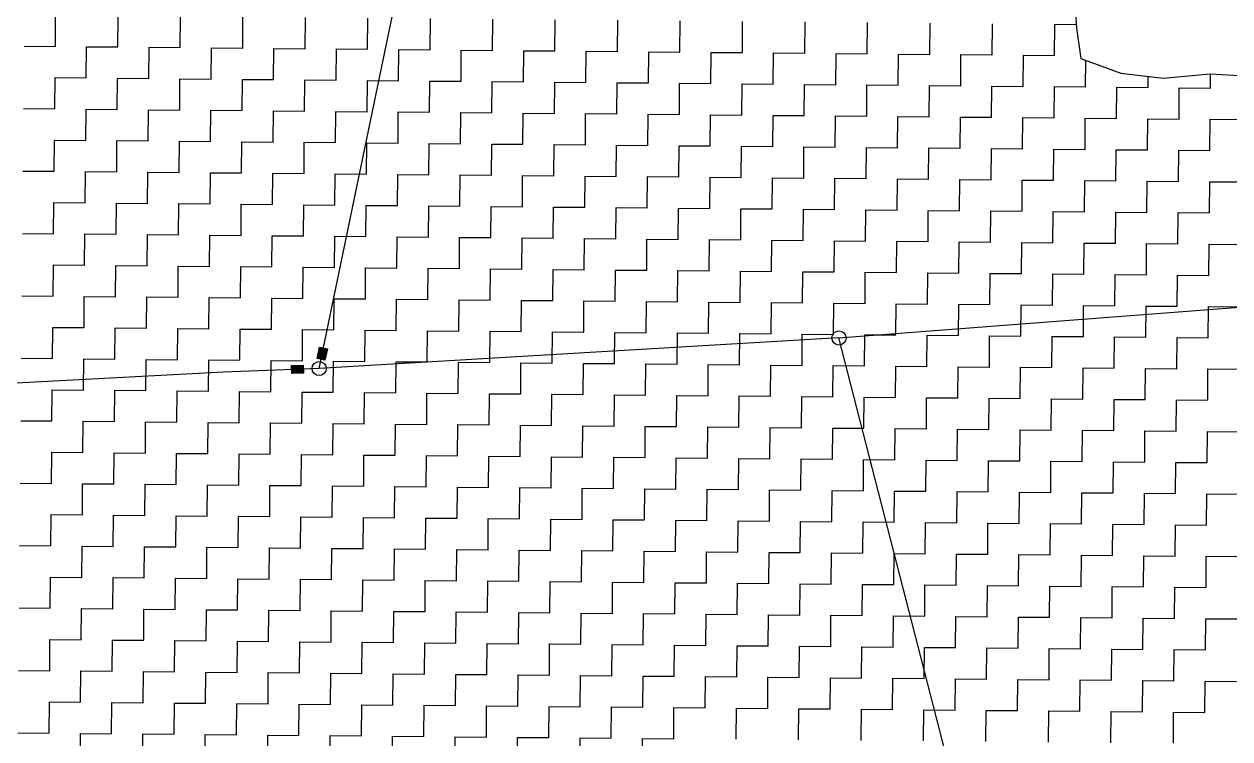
# Model space of a CAD drawing. Header units: metres. Extents: x 286188 to 288650, y 2015524 to 2018848.
# Drawn here: x 287816.7 to 288191, y 2016233.8 to 2016455.8 of the extents above; entities that cross this region are included whole.
import ezdxf

# ---------------------------------------------------------------- set-up
doc = ezdxf.new("R2010")
doc.units = ezdxf.units.M
doc.header["$MEASUREMENT"] = 0
doc.layers.add('POLY_HATCH', color=12, linetype='Continuous')
doc.layers.add('POLY_PARCEL', color=6, linetype='Continuous')

msp = doc.modelspace()

# ---------------------------------------------------------------- hatches: boundary and pattern name
for points in [[(287910.84, 2016354.95), (287908.41, 2016355.45), (287907.68, 2016351.93), (287910.11, 2016351.42)], [(287903.46, 2016347.46), (287903.32, 2016349.94), (287899.72, 2016349.74), (287899.86, 2016347.26)]]:
    msp.add_hatch(color=256).paths.add_polyline_path(points)

# ---------------------------------------------------------------- linework, layer by layer
for points in [[(287907.68, 2016351.93), (287908.41, 2016355.45), (287910.84, 2016354.95), (287910.11, 2016351.42)], [(287899.72, 2016349.74), (287903.32, 2016349.94), (287903.46, 2016347.46), (287899.86, 2016347.26)]]:
    msp.add_lwpolyline(points, close=True)
for centre in [(288069.66, 2016358.34), (287908.31, 2016348.85)]:
    msp.add_circle(centre, 2.2)
at = {"layer": 'POLY_HATCH'}
for p, q in [((288142.8, 2016464.85), (288143.43, 2016454.62)), ((288143.43, 2016454.62), (288144.81, 2016445.12)), ((288144.81, 2016445.12), (288157.19, 2016440.62)), ((288157.19, 2016440.62), (288170.33, 2016439.04)), ((288170.33, 2016439.04), (288184.96, 2016440.37)), ((288184.96, 2016440.37), (288201.03, 2016439.5))]:
    msp.add_line(p, q, dxfattribs=at)
at = {"layer": 'POLY_HATCH', "linetype": 'Continuous'}
for p, q in [((287826.4, 2016448.89), (287826.48, 2016458.59)), ((287845.79, 2016448.72), (287845.87, 2016458.41)), ((287865.18, 2016448.54), (287865.26, 2016458.24)), ((287884.57, 2016448.37), (287884.65, 2016458.06)), ((287903.96, 2016448.19), (287904.04, 2016457.89)), ((287923.35, 2016448.02), (287923.43, 2016457.71)), ((287942.73, 2016447.84), (287942.82, 2016457.54)), ((287962.12, 2016447.67), (287962.21, 2016457.36)), ((287981.51, 2016447.49), (287981.6, 2016457.19)), ((288000.9, 2016447.32), (288000.99, 2016457.01)), ((288020.29, 2016447.14), (288020.38, 2016456.84)), ((288039.68, 2016446.97), (288039.77, 2016456.66)), ((288059.07, 2016446.79), (288059.16, 2016456.49)), ((288078.46, 2016446.62), (288078.55, 2016456.31)), ((288097.85, 2016446.44), (288097.94, 2016456.14)), ((288117.24, 2016446.27), (288117.33, 2016455.96)), ((288136.63, 2016446.09), (288136.72, 2016455.79)), ((288136.72, 2016455.79), (288143.37, 2016455.73)), ((287816.7, 2016448.98), (287826.4, 2016448.89)), ((287836, 2016439.11), (287836.09, 2016448.81)), ((287836.09, 2016448.81), (287845.79, 2016448.72)), ((287855.39, 2016438.94), (287855.48, 2016448.63)), ((287855.48, 2016448.63), (287865.18, 2016448.54)), ((287874.78, 2016438.76), (287874.87, 2016448.46)), ((287874.87, 2016448.46), (287884.57, 2016448.37)), ((287894.17, 2016438.59), (287894.26, 2016448.28)), ((287894.26, 2016448.28), (287903.96, 2016448.19)), ((287913.56, 2016438.41), (287913.65, 2016448.11)), ((287913.65, 2016448.11), (287923.35, 2016448.02)), ((287932.95, 2016438.24), (287933.04, 2016447.93)), ((287933.04, 2016447.93), (287942.73, 2016447.84)), ((287952.34, 2016438.06), (287952.43, 2016447.76)), ((287952.43, 2016447.76), (287962.12, 2016447.67)), ((287971.73, 2016437.89), (287971.82, 2016447.58)), ((287971.82, 2016447.58), (287981.51, 2016447.49)), ((287991.12, 2016437.71), (287991.21, 2016447.41)), ((287991.21, 2016447.41), (288000.9, 2016447.32)), ((288010.51, 2016437.54), (288010.6, 2016447.23)), ((288010.6, 2016447.23), (288020.29, 2016447.14)), ((288029.9, 2016437.36), (288029.99, 2016447.06)), ((288029.99, 2016447.06), (288039.68, 2016446.97)), ((288049.29, 2016437.19), (288049.38, 2016446.88)), ((288049.38, 2016446.88), (288059.07, 2016446.79)), ((288068.68, 2016437.01), (288068.77, 2016446.71)), ((288068.77, 2016446.71), (288078.46, 2016446.62)), ((288088.07, 2016436.84), (288088.16, 2016446.53)), ((288088.16, 2016446.53), (288097.85, 2016446.44)), ((288107.46, 2016436.66), (288107.55, 2016446.36)), ((288107.55, 2016446.36), (288117.24, 2016446.27)), ((288126.85, 2016436.49), (288126.94, 2016446.18)), ((288126.94, 2016446.18), (288136.63, 2016446.09)), ((288146.24, 2016436.31), (288146.31, 2016444.57)), ((287826.22, 2016429.51), (287826.31, 2016439.2)), ((287826.31, 2016439.2), (287836, 2016439.11)), ((287845.61, 2016429.33), (287845.7, 2016439.02)), ((287845.7, 2016439.02), (287855.39, 2016438.94)), ((287865, 2016429.15), (287865.09, 2016438.85)), ((287865.09, 2016438.85), (287874.78, 2016438.76)), ((287884.39, 2016428.98), (287884.48, 2016438.67)), ((287884.48, 2016438.67), (287894.17, 2016438.59)), ((287903.78, 2016428.8), (287903.87, 2016438.5)), ((287903.87, 2016438.5), (287913.56, 2016438.41)), ((287923.17, 2016428.63), (287923.26, 2016438.32)), ((287923.26, 2016438.32), (287932.95, 2016438.24)), ((287942.56, 2016428.45), (287942.65, 2016438.15)), ((287942.65, 2016438.15), (287952.34, 2016438.06)), ((287961.95, 2016428.28), (287962.04, 2016437.97)), ((287962.04, 2016437.97), (287971.73, 2016437.89)), ((287981.34, 2016428.1), (287981.43, 2016437.8)), ((287981.43, 2016437.8), (287991.12, 2016437.71)), ((288165.63, 2016436.13), (288165.66, 2016439.61)), ((288185.02, 2016435.96), (288185.06, 2016440.37)), ((288000.73, 2016427.93), (288000.82, 2016437.62)), ((288000.82, 2016437.62), (288010.51, 2016437.54)), ((288020.12, 2016427.75), (288020.21, 2016437.45)), ((288020.21, 2016437.45), (288029.9, 2016437.36)), ((288039.51, 2016427.58), (288039.6, 2016437.27)), ((288039.6, 2016437.27), (288049.29, 2016437.19)), ((288058.9, 2016427.4), (288058.99, 2016437.1)), ((288058.99, 2016437.1), (288068.68, 2016437.01)), ((288078.29, 2016427.23), (288078.37, 2016436.92)), ((288078.37, 2016436.92), (288088.07, 2016436.84)), ((288097.68, 2016427.05), (288097.76, 2016436.75)), ((288097.76, 2016436.75), (288107.46, 2016436.66)), ((288117.07, 2016426.88), (288117.15, 2016436.57)), ((288117.15, 2016436.57), (288126.85, 2016436.49)), ((288136.46, 2016426.7), (288136.54, 2016436.4)), ((288136.54, 2016436.4), (288146.24, 2016436.31)), ((288155.85, 2016426.53), (288155.93, 2016436.22)), ((288155.93, 2016436.22), (288165.63, 2016436.13)), ((288175.24, 2016426.35), (288175.32, 2016436.05)), ((288175.32, 2016436.05), (288185.02, 2016435.96)), ((287816.53, 2016429.59), (287826.22, 2016429.51)), ((287835.83, 2016419.72), (287835.92, 2016429.42)), ((287835.92, 2016429.42), (287845.61, 2016429.33)), ((287855.22, 2016419.55), (287855.31, 2016429.24)), ((287855.31, 2016429.24), (287865, 2016429.15)), ((287874.61, 2016419.37), (287874.7, 2016429.07)), ((287874.7, 2016429.07), (287884.39, 2016428.98)), ((287894, 2016419.2), (287894.09, 2016428.89)), ((287894.09, 2016428.89), (287903.78, 2016428.8)), ((287913.39, 2016419.02), (287913.48, 2016428.72)), ((287913.48, 2016428.72), (287923.17, 2016428.63)), ((287932.78, 2016418.85), (287932.86, 2016428.54)), ((287932.86, 2016428.54), (287942.56, 2016428.45)), ((287952.17, 2016418.67), (287952.25, 2016428.37)), ((287952.25, 2016428.37), (287961.95, 2016428.28)), ((287971.56, 2016418.5), (287971.64, 2016428.19)), ((287971.64, 2016428.19), (287981.34, 2016428.1)), ((287990.95, 2016418.32), (287991.03, 2016428.02)), ((287991.03, 2016428.02), (288000.73, 2016427.93)), ((288010.34, 2016418.15), (288010.42, 2016427.84)), ((288010.42, 2016427.84), (288020.12, 2016427.75)), ((288029.73, 2016417.97), (288029.81, 2016427.67)), ((288029.81, 2016427.67), (288039.51, 2016427.58)), ((288049.12, 2016417.8), (288049.2, 2016427.49)), ((288049.2, 2016427.49), (288058.9, 2016427.4)), ((288068.5, 2016417.62), (288068.59, 2016427.32)), ((288068.59, 2016427.32), (288078.29, 2016427.23)), ((288087.89, 2016417.45), (288087.98, 2016427.14)), ((288087.98, 2016427.14), (288097.68, 2016427.05)), ((288107.28, 2016417.27), (288107.37, 2016426.97)), ((288107.37, 2016426.97), (288117.07, 2016426.88)), ((288126.67, 2016417.1), (288126.76, 2016426.79)), ((288126.76, 2016426.79), (288136.46, 2016426.7)), ((288146.06, 2016416.92), (288146.15, 2016426.62)), ((288146.15, 2016426.62), (288155.85, 2016426.53)), ((288165.45, 2016416.75), (288165.54, 2016426.44)), ((288165.54, 2016426.44), (288175.24, 2016426.35)), ((288184.84, 2016416.57), (288184.93, 2016426.26)), ((288184.93, 2016426.26), (288194.63, 2016426.18)), ((287826.05, 2016410.12), (287826.13, 2016419.81)), ((287826.13, 2016419.81), (287835.83, 2016419.72)), ((287845.44, 2016409.94), (287845.52, 2016419.64)), ((287845.52, 2016419.64), (287855.22, 2016419.55)), ((287864.83, 2016409.77), (287864.91, 2016419.46)), ((287864.91, 2016419.46), (287874.61, 2016419.37)), ((287884.22, 2016409.59), (287884.3, 2016419.28)), ((287884.3, 2016419.28), (287894, 2016419.2)), ((287903.61, 2016409.41), (287903.69, 2016419.11)), ((287903.69, 2016419.11), (287913.39, 2016419.02)), ((287922.99, 2016409.24), (287923.08, 2016418.93)), ((287923.08, 2016418.93), (287932.78, 2016418.85)), ((287942.38, 2016409.06), (287942.47, 2016418.76)), ((287942.47, 2016418.76), (287952.17, 2016418.67)), ((287961.77, 2016408.89), (287961.86, 2016418.58)), ((287961.86, 2016418.58), (287971.56, 2016418.5)), ((287981.16, 2016408.71), (287981.25, 2016418.41)), ((287981.25, 2016418.41), (287990.95, 2016418.32)), ((288000.55, 2016408.54), (288000.64, 2016418.23)), ((288000.64, 2016418.23), (288010.34, 2016418.15)), ((288019.94, 2016408.36), (288020.03, 2016418.06)), ((288020.03, 2016418.06), (288029.73, 2016417.97)), ((288039.33, 2016408.19), (288039.42, 2016417.88)), ((288039.42, 2016417.88), (288049.12, 2016417.8)), ((288058.72, 2016408.01), (288058.81, 2016417.71)), ((288058.81, 2016417.71), (288068.5, 2016417.62)), ((288078.11, 2016407.84), (288078.2, 2016417.53)), ((288078.2, 2016417.53), (288087.89, 2016417.45)), ((288097.5, 2016407.66), (288097.59, 2016417.36)), ((288097.59, 2016417.36), (288107.28, 2016417.27)), ((288116.89, 2016407.49), (288116.98, 2016417.18)), ((288116.98, 2016417.18), (288126.67, 2016417.1)), ((288136.28, 2016407.31), (288136.37, 2016417.01)), ((288136.37, 2016417.01), (288146.06, 2016416.92)), ((288155.67, 2016407.14), (288155.76, 2016416.83)), ((288155.76, 2016416.83), (288165.45, 2016416.75)), ((288175.06, 2016406.96), (288175.15, 2016416.66)), ((288175.15, 2016416.66), (288184.84, 2016416.57)), ((287816.35, 2016410.2), (287826.05, 2016410.12)), ((287835.65, 2016400.33), (287835.74, 2016410.03)), ((287835.74, 2016410.03), (287845.44, 2016409.94)), ((287855.04, 2016400.16), (287855.13, 2016409.85)), ((287855.13, 2016409.85), (287864.83, 2016409.77)), ((287874.43, 2016399.98), (287874.52, 2016409.68)), ((287874.52, 2016409.68), (287884.22, 2016409.59)), ((287893.82, 2016399.81), (287893.91, 2016409.5)), ((287893.91, 2016409.5), (287903.61, 2016409.41)), ((287913.21, 2016399.63), (287913.3, 2016409.33)), ((287913.3, 2016409.33), (287922.99, 2016409.24)), ((287932.6, 2016399.46), (287932.69, 2016409.15)), ((287932.69, 2016409.15), (287942.38, 2016409.06)), ((287951.99, 2016399.28), (287952.08, 2016408.98)), ((287952.08, 2016408.98), (287961.77, 2016408.89)), ((287971.38, 2016399.11), (287971.47, 2016408.8)), ((287971.47, 2016408.8), (287981.16, 2016408.71)), ((287990.77, 2016398.93), (287990.86, 2016408.63)), ((287990.86, 2016408.63), (288000.55, 2016408.54)), ((288010.16, 2016398.76), (288010.25, 2016408.45)), ((288010.25, 2016408.45), (288019.94, 2016408.36)), ((288029.55, 2016398.58), (288029.64, 2016408.28)), ((288029.64, 2016408.28), (288039.33, 2016408.19)), ((288048.94, 2016398.41), (288049.03, 2016408.1)), ((288049.03, 2016408.1), (288058.72, 2016408.01)), ((288068.33, 2016398.23), (288068.42, 2016407.93)), ((288068.42, 2016407.93), (288078.11, 2016407.84)), ((288087.72, 2016398.06), (288087.81, 2016407.75)), ((288087.81, 2016407.75), (288097.5, 2016407.66)), ((288107.11, 2016397.88), (288107.2, 2016407.58)), ((288107.2, 2016407.58), (288116.89, 2016407.49)), ((288126.5, 2016397.71), (288126.59, 2016407.4)), ((288126.59, 2016407.4), (288136.28, 2016407.31)), ((288145.89, 2016397.53), (288145.98, 2016407.23)), ((288145.98, 2016407.23), (288155.67, 2016407.14)), ((288165.28, 2016397.36), (288165.37, 2016407.05)), ((288165.37, 2016407.05), (288175.06, 2016406.96)), ((288184.67, 2016397.18), (288184.76, 2016406.88)), ((288184.76, 2016406.88), (288194.45, 2016406.79)), ((287825.87, 2016390.73), (287825.96, 2016400.42)), ((287825.96, 2016400.42), (287835.65, 2016400.33)), ((287845.26, 2016390.55), (287845.35, 2016400.25)), ((287845.35, 2016400.25), (287855.04, 2016400.16)), ((287864.65, 2016390.38), (287864.74, 2016400.07)), ((287864.74, 2016400.07), (287874.43, 2016399.98)), ((287884.04, 2016390.2), (287884.13, 2016399.9)), ((287884.13, 2016399.9), (287893.82, 2016399.81)), ((287903.43, 2016390.03), (287903.52, 2016399.72)), ((287903.52, 2016399.72), (287913.21, 2016399.63)), ((287922.82, 2016389.85), (287922.91, 2016399.54)), ((287922.91, 2016399.54), (287932.6, 2016399.46)), ((287942.21, 2016389.67), (287942.3, 2016399.37)), ((287942.3, 2016399.37), (287951.99, 2016399.28)), ((287961.6, 2016389.5), (287961.69, 2016399.19)), ((287961.69, 2016399.19), (287971.38, 2016399.11)), ((287980.99, 2016389.32), (287981.08, 2016399.02)), ((287981.08, 2016399.02), (287990.77, 2016398.93)), ((288000.38, 2016389.15), (288000.47, 2016398.84)), ((288000.47, 2016398.84), (288010.16, 2016398.76)), ((288019.77, 2016388.97), (288019.86, 2016398.67)), ((288019.86, 2016398.67), (288029.55, 2016398.58)), ((288039.16, 2016388.8), (288039.25, 2016398.49)), ((288039.25, 2016398.49), (288048.94, 2016398.41)), ((288058.55, 2016388.62), (288058.63, 2016398.32)), ((288058.63, 2016398.32), (288068.33, 2016398.23)), ((288077.94, 2016388.45), (288078.02, 2016398.14)), ((288078.02, 2016398.14), (288087.72, 2016398.06)), ((288097.33, 2016388.27), (288097.41, 2016397.97)), ((288097.41, 2016397.97), (288107.11, 2016397.88)), ((288116.72, 2016388.1), (288116.8, 2016397.79)), ((288116.8, 2016397.79), (288126.5, 2016397.71)), ((288136.11, 2016387.92), (288136.19, 2016397.62)), ((288136.19, 2016397.62), (288145.89, 2016397.53)), ((288155.5, 2016387.75), (288155.58, 2016397.44)), ((288155.58, 2016397.44), (288165.28, 2016397.36)), ((288174.89, 2016387.57), (288174.97, 2016397.27)), ((288174.97, 2016397.27), (288184.67, 2016397.18)), ((287816.18, 2016390.81), (287825.87, 2016390.73)), ((287835.48, 2016380.94), (287835.57, 2016390.64)), ((287835.57, 2016390.64), (287845.26, 2016390.55)), ((287854.87, 2016380.77), (287854.96, 2016390.46)), ((287854.96, 2016390.46), (287864.65, 2016390.38)), ((287874.26, 2016380.59), (287874.35, 2016390.29)), ((287874.35, 2016390.29), (287884.04, 2016390.2)), ((287893.65, 2016380.42), (287893.74, 2016390.11)), ((287893.74, 2016390.11), (287903.43, 2016390.03)), ((287913.04, 2016380.24), (287913.12, 2016389.94)), ((287913.12, 2016389.94), (287922.82, 2016389.85)), ((287932.43, 2016380.07), (287932.51, 2016389.76)), ((287932.51, 2016389.76), (287942.21, 2016389.67)), ((287951.82, 2016379.89), (287951.9, 2016389.59)), ((287951.9, 2016389.59), (287961.6, 2016389.5)), ((287971.21, 2016379.72), (287971.29, 2016389.41)), ((287971.29, 2016389.41), (287980.99, 2016389.32)), ((287990.6, 2016379.54), (287990.68, 2016389.24)), ((287990.68, 2016389.24), (288000.38, 2016389.15)), ((288009.99, 2016379.37), (288010.07, 2016389.06)), ((288010.07, 2016389.06), (288019.77, 2016388.97)), ((288029.38, 2016379.19), (288029.46, 2016388.89)), ((288029.46, 2016388.89), (288039.16, 2016388.8)), ((288048.76, 2016379.02), (288048.85, 2016388.71)), ((288048.85, 2016388.71), (288058.55, 2016388.62)), ((288068.15, 2016378.84), (288068.24, 2016388.54)), ((288068.24, 2016388.54), (288077.94, 2016388.45)), ((288087.54, 2016378.67), (288087.63, 2016388.36)), ((288087.63, 2016388.36), (288097.33, 2016388.27)), ((288106.93, 2016378.49), (288107.02, 2016388.19)), ((288107.02, 2016388.19), (288116.72, 2016388.1)), ((288126.32, 2016378.32), (288126.41, 2016388.01)), ((288126.41, 2016388.01), (288136.11, 2016387.92)), ((288145.71, 2016378.14), (288145.8, 2016387.84)), ((288145.8, 2016387.84), (288155.5, 2016387.75)), ((288165.1, 2016377.97), (288165.19, 2016387.66)), ((288165.19, 2016387.66), (288174.89, 2016387.57)), ((288184.49, 2016377.79), (288184.58, 2016387.49)), ((288184.58, 2016387.49), (288194.28, 2016387.4)), ((287825.7, 2016371.34), (287825.78, 2016381.03)), ((287825.78, 2016381.03), (287835.48, 2016380.94)), ((287845.09, 2016371.16), (287845.17, 2016380.86)), ((287845.17, 2016380.86), (287854.87, 2016380.77)), ((287864.48, 2016370.99), (287864.56, 2016380.68)), ((287864.56, 2016380.68), (287874.26, 2016380.59)), ((287883.87, 2016370.81), (287883.95, 2016380.51)), ((287883.95, 2016380.51), (287893.65, 2016380.42)), ((287903.25, 2016370.64), (287903.34, 2016380.33)), ((287903.34, 2016380.33), (287913.04, 2016380.24)), ((287922.64, 2016370.46), (287922.73, 2016380.16)), ((287922.73, 2016380.16), (287932.43, 2016380.07)), ((287942.03, 2016370.29), (287942.12, 2016379.98)), ((287942.12, 2016379.98), (287951.82, 2016379.89)), ((287961.42, 2016370.11), (287961.51, 2016379.8)), ((287961.51, 2016379.8), (287971.21, 2016379.72)), ((287980.81, 2016369.93), (287980.9, 2016379.63)), ((287980.9, 2016379.63), (287990.6, 2016379.54)), ((288000.2, 2016369.76), (288000.29, 2016379.45)), ((288000.29, 2016379.45), (288009.99, 2016379.37)), ((288019.59, 2016369.58), (288019.68, 2016379.28)), ((288019.68, 2016379.28), (288029.38, 2016379.19)), ((288038.98, 2016369.41), (288039.07, 2016379.1)), ((288039.07, 2016379.1), (288048.76, 2016379.02)), ((288058.37, 2016369.23), (288058.46, 2016378.93)), ((288058.46, 2016378.93), (288068.15, 2016378.84)), ((288077.76, 2016369.06), (288077.85, 2016378.75)), ((288077.85, 2016378.75), (288087.54, 2016378.67)), ((288097.15, 2016368.88), (288097.24, 2016378.58)), ((288097.24, 2016378.58), (288106.93, 2016378.49)), ((288116.54, 2016368.71), (288116.63, 2016378.4)), ((288116.63, 2016378.4), (288126.32, 2016378.32)), ((288135.93, 2016368.53), (288136.02, 2016378.23)), ((288136.02, 2016378.23), (288145.71, 2016378.14)), ((288155.32, 2016368.36), (288155.41, 2016378.05)), ((288155.41, 2016378.05), (288165.1, 2016377.97)), ((288174.71, 2016368.18), (288174.8, 2016377.88)), ((288174.8, 2016377.88), (288184.49, 2016377.79)), ((287816, 2016371.42), (287825.7, 2016371.34)), ((287835.3, 2016361.55), (287835.39, 2016371.25)), ((287835.39, 2016371.25), (287845.09, 2016371.16)), ((287854.69, 2016361.38), (287854.78, 2016371.07)), ((287854.78, 2016371.07), (287864.48, 2016370.99)), ((287874.08, 2016361.2), (287874.17, 2016370.9)), ((287874.17, 2016370.9), (287883.87, 2016370.81)), ((287893.47, 2016361.03), (287893.56, 2016370.72)), ((287893.56, 2016370.72), (287903.25, 2016370.64)), ((287912.86, 2016360.85), (287912.95, 2016370.55)), ((287912.95, 2016370.55), (287922.64, 2016370.46)), ((287932.25, 2016360.68), (287932.34, 2016370.37)), ((287932.34, 2016370.37), (287942.03, 2016370.29)), ((287951.64, 2016360.5), (287951.73, 2016370.2)), ((287951.73, 2016370.2), (287961.42, 2016370.11)), ((287971.03, 2016360.33), (287971.12, 2016370.02)), ((287971.12, 2016370.02), (287980.81, 2016369.93)), ((287990.42, 2016360.15), (287990.51, 2016369.85)), ((287990.51, 2016369.85), (288000.2, 2016369.76)), ((288009.81, 2016359.98), (288009.9, 2016369.67)), ((288009.9, 2016369.67), (288019.59, 2016369.58)), ((288029.2, 2016359.8), (288029.29, 2016369.5)), ((288029.29, 2016369.5), (288038.98, 2016369.41)), ((288048.59, 2016359.63), (288048.68, 2016369.32)), ((288048.68, 2016369.32), (288058.37, 2016369.23)), ((288067.98, 2016359.45), (288068.07, 2016369.15)), ((288068.07, 2016369.15), (288077.76, 2016369.06)), ((288087.37, 2016359.28), (288087.46, 2016368.97)), ((288087.46, 2016368.97), (288097.15, 2016368.88)), ((288106.76, 2016359.1), (288106.85, 2016368.8)), ((288106.85, 2016368.8), (288116.54, 2016368.71)), ((288126.15, 2016358.93), (288126.24, 2016368.62)), ((288126.24, 2016368.62), (288135.93, 2016368.53)), ((288145.54, 2016358.75), (288145.63, 2016368.45)), ((288145.63, 2016368.45), (288155.32, 2016368.36)), ((288164.93, 2016358.58), (288165.02, 2016368.27)), ((288165.02, 2016368.27), (288174.71, 2016368.18)), ((288184.32, 2016358.4), (288184.41, 2016368.1)), ((288184.41, 2016368.1), (288194.1, 2016368.01)), ((287825.52, 2016351.95), (287825.61, 2016361.64)), ((287825.61, 2016361.64), (287835.3, 2016361.55)), ((287844.91, 2016351.77), (287845, 2016361.47)), ((287845, 2016361.47), (287854.69, 2016361.38)), ((287864.3, 2016351.6), (287864.39, 2016361.29)), ((287864.39, 2016361.29), (287874.08, 2016361.2)), ((287883.69, 2016351.42), (287883.78, 2016361.12)), ((287883.78, 2016361.12), (287893.47, 2016361.03)), ((287903.08, 2016351.25), (287903.17, 2016360.94)), ((287903.17, 2016360.94), (287912.86, 2016360.85)), ((287922.47, 2016351.07), (287922.56, 2016360.77)), ((287922.56, 2016360.77), (287932.25, 2016360.68)), ((287941.86, 2016350.9), (287941.95, 2016360.59)), ((287941.95, 2016360.59), (287951.64, 2016360.5)), ((287961.25, 2016350.72), (287961.34, 2016360.42)), ((287961.34, 2016360.42), (287971.03, 2016360.33)), ((287980.64, 2016350.55), (287980.73, 2016360.24)), ((287980.73, 2016360.24), (287990.42, 2016360.15)), ((288000.03, 2016350.37), (288000.12, 2016360.06)), ((288000.12, 2016360.06), (288009.81, 2016359.98)), ((288019.42, 2016350.19), (288019.51, 2016359.89)), ((288019.51, 2016359.89), (288029.2, 2016359.8)), ((288038.81, 2016350.02), (288038.89, 2016359.71)), ((288038.89, 2016359.71), (288048.59, 2016359.63)), ((288058.2, 2016349.84), (288058.28, 2016359.54)), ((288058.28, 2016359.54), (288067.98, 2016359.45)), ((288077.59, 2016349.67), (288077.67, 2016359.36)), ((288077.67, 2016359.36), (288087.37, 2016359.28)), ((288096.98, 2016349.49), (288097.06, 2016359.19)), ((288097.06, 2016359.19), (288106.76, 2016359.1)), ((288116.37, 2016349.32), (288116.45, 2016359.01)), ((288116.45, 2016359.01), (288126.15, 2016358.93)), ((288135.76, 2016349.14), (288135.84, 2016358.84)), ((288135.84, 2016358.84), (288145.54, 2016358.75)), ((288155.15, 2016348.97), (288155.23, 2016358.66)), ((288155.23, 2016358.66), (288164.93, 2016358.58)), ((288174.54, 2016348.79), (288174.62, 2016358.49)), ((288174.62, 2016358.49), (288184.32, 2016358.4)), ((287815.83, 2016352.03), (287825.52, 2016351.95)), ((287835.13, 2016342.16), (287835.22, 2016351.86)), ((287835.22, 2016351.86), (287844.91, 2016351.77)), ((287854.52, 2016341.99), (287854.61, 2016351.68)), ((287854.61, 2016351.68), (287864.3, 2016351.6)), ((287873.91, 2016341.81), (287874, 2016351.51)), ((287874, 2016351.51), (287883.69, 2016351.42)), ((287893.3, 2016341.64), (287893.38, 2016351.33)), ((287893.38, 2016351.33), (287903.08, 2016351.25)), ((287912.69, 2016341.46), (287912.77, 2016351.16)), ((287912.77, 2016351.16), (287922.47, 2016351.07)), ((287932.08, 2016341.29), (287932.16, 2016350.98)), ((287932.16, 2016350.98), (287941.86, 2016350.9)), ((287951.47, 2016341.11), (287951.55, 2016350.81)), ((287951.55, 2016350.81), (287961.25, 2016350.72)), ((287970.86, 2016340.94), (287970.94, 2016350.63)), ((287970.94, 2016350.63), (287980.64, 2016350.55)), ((287990.25, 2016340.76), (287990.33, 2016350.46)), ((287990.33, 2016350.46), (288000.03, 2016350.37)), ((288009.64, 2016340.59), (288009.72, 2016350.28)), ((288009.72, 2016350.28), (288019.42, 2016350.19)), ((288029.02, 2016340.41), (288029.11, 2016350.11)), ((288029.11, 2016350.11), (288038.81, 2016350.02)), ((288048.41, 2016340.24), (288048.5, 2016349.93)), ((288048.5, 2016349.93), (288058.2, 2016349.84)), ((288067.8, 2016340.06), (288067.89, 2016349.76)), ((288067.89, 2016349.76), (288077.59, 2016349.67)), ((288087.19, 2016339.89), (288087.28, 2016349.58)), ((288087.28, 2016349.58), (288096.98, 2016349.49)), ((288106.58, 2016339.71), (288106.67, 2016349.41)), ((288106.67, 2016349.41), (288116.37, 2016349.32)), ((288125.97, 2016339.54), (288126.06, 2016349.23)), ((288126.06, 2016349.23), (288135.76, 2016349.14)), ((288145.36, 2016339.36), (288145.45, 2016349.06)), ((288145.45, 2016349.06), (288155.15, 2016348.97)), ((288164.75, 2016339.19), (288164.84, 2016348.88)), ((288164.84, 2016348.88), (288174.54, 2016348.79)), ((288184.14, 2016339.01), (288184.23, 2016348.71)), ((288184.23, 2016348.71), (288193.92, 2016348.62)), ((287825.35, 2016332.56), (287825.43, 2016342.25)), ((287825.43, 2016342.25), (287835.13, 2016342.16)), ((287844.74, 2016332.38), (287844.82, 2016342.08)), ((287844.82, 2016342.08), (287854.52, 2016341.99)), ((287864.13, 2016332.21), (287864.21, 2016341.9)), ((287864.21, 2016341.9), (287873.91, 2016341.81)), ((287883.51, 2016332.03), (287883.6, 2016341.73)), ((287883.6, 2016341.73), (287893.3, 2016341.64)), ((287902.9, 2016331.86), (287902.99, 2016341.55)), ((287902.99, 2016341.55), (287912.69, 2016341.46)), ((287922.29, 2016331.68), (287922.38, 2016341.38)), ((287922.38, 2016341.38), (287932.08, 2016341.29)), ((287941.68, 2016331.51), (287941.77, 2016341.2)), ((287941.77, 2016341.2), (287951.47, 2016341.11)), ((287961.07, 2016331.33), (287961.16, 2016341.03)), ((287961.16, 2016341.03), (287970.86, 2016340.94)), ((287980.46, 2016331.16), (287980.55, 2016340.85)), ((287980.55, 2016340.85), (287990.25, 2016340.76)), ((287999.85, 2016330.98), (287999.94, 2016340.68)), ((287999.94, 2016340.68), (288009.64, 2016340.59)), ((288019.24, 2016330.81), (288019.33, 2016340.5)), ((288019.33, 2016340.5), (288029.02, 2016340.41)), ((288038.63, 2016330.63), (288038.72, 2016340.32)), ((288038.72, 2016340.32), (288048.41, 2016340.24)), ((288058.02, 2016330.45), (288058.11, 2016340.15)), ((288058.11, 2016340.15), (288067.8, 2016340.06)), ((288077.41, 2016330.28), (288077.5, 2016339.97)), ((288077.5, 2016339.97), (288087.19, 2016339.89)), ((288096.8, 2016330.1), (288096.89, 2016339.8)), ((288096.89, 2016339.8), (288106.58, 2016339.71)), ((288116.19, 2016329.93), (288116.28, 2016339.62)), ((288116.28, 2016339.62), (288125.97, 2016339.54)), ((288135.58, 2016329.75), (288135.67, 2016339.45)), ((288135.67, 2016339.45), (288145.36, 2016339.36)), ((288154.97, 2016329.58), (288155.06, 2016339.27)), ((288155.06, 2016339.27), (288164.75, 2016339.19)), ((288174.36, 2016329.4), (288174.45, 2016339.1)), ((288174.45, 2016339.1), (288184.14, 2016339.01)), ((287815.65, 2016332.64), (287825.35, 2016332.56)), ((287834.95, 2016322.77), (287835.04, 2016332.47)), ((287835.04, 2016332.47), (287844.74, 2016332.38)), ((287854.34, 2016322.6), (287854.43, 2016332.29)), ((287854.43, 2016332.29), (287864.13, 2016332.21)), ((287873.73, 2016322.42), (287873.82, 2016332.12)), ((287873.82, 2016332.12), (287883.51, 2016332.03)), ((287893.12, 2016322.25), (287893.21, 2016331.94)), ((287893.21, 2016331.94), (287902.9, 2016331.86)), ((287912.51, 2016322.07), (287912.6, 2016331.77)), ((287912.6, 2016331.77), (287922.29, 2016331.68)), ((287931.9, 2016321.9), (287931.99, 2016331.59)), ((287931.99, 2016331.59), (287941.68, 2016331.51)), ((287951.29, 2016321.72), (287951.38, 2016331.42)), ((287951.38, 2016331.42), (287961.07, 2016331.33)), ((287970.68, 2016321.55), (287970.77, 2016331.24)), ((287970.77, 2016331.24), (287980.46, 2016331.16)), ((287990.07, 2016321.37), (287990.16, 2016331.07)), ((287990.16, 2016331.07), (287999.85, 2016330.98)), ((288009.46, 2016321.2), (288009.55, 2016330.89)), ((288009.55, 2016330.89), (288019.24, 2016330.81)), ((288028.85, 2016321.02), (288028.94, 2016330.72)), ((288028.94, 2016330.72), (288038.63, 2016330.63)), ((288048.24, 2016320.85), (288048.33, 2016330.54)), ((288048.33, 2016330.54), (288058.02, 2016330.45)), ((288067.63, 2016320.67), (288067.72, 2016330.37)), ((288067.72, 2016330.37), (288077.41, 2016330.28)), ((288087.02, 2016320.5), (288087.11, 2016330.19)), ((288087.11, 2016330.19), (288096.8, 2016330.1)), ((288106.41, 2016320.32), (288106.5, 2016330.02)), ((288106.5, 2016330.02), (288116.19, 2016329.93)), ((288125.8, 2016320.15), (288125.89, 2016329.84)), ((288125.89, 2016329.84), (288135.58, 2016329.75)), ((288145.19, 2016319.97), (288145.28, 2016329.67)), ((288145.28, 2016329.67), (288154.97, 2016329.58)), ((288164.58, 2016319.8), (288164.67, 2016329.49)), ((288164.67, 2016329.49), (288174.36, 2016329.4)), ((288183.97, 2016319.62), (288184.05, 2016329.32)), ((288184.05, 2016329.32), (288193.75, 2016329.23)), ((287825.17, 2016313.17), (287825.26, 2016322.86)), ((287825.26, 2016322.86), (287834.95, 2016322.77)), ((287844.56, 2016312.99), (287844.65, 2016322.69)), ((287844.65, 2016322.69), (287854.34, 2016322.6)), ((287863.95, 2016312.82), (287864.04, 2016322.51)), ((287864.04, 2016322.51), (287873.73, 2016322.42)), ((287883.34, 2016312.64), (287883.43, 2016322.34)), ((287883.43, 2016322.34), (287893.12, 2016322.25)), ((287902.73, 2016312.47), (287902.82, 2016322.16)), ((287902.82, 2016322.16), (287912.51, 2016322.07)), ((287922.12, 2016312.29), (287922.21, 2016321.99)), ((287922.21, 2016321.99), (287931.9, 2016321.9)), ((287941.51, 2016312.12), (287941.6, 2016321.81)), ((287941.6, 2016321.81), (287951.29, 2016321.72)), ((287960.9, 2016311.94), (287960.99, 2016321.64)), ((287960.99, 2016321.64), (287970.68, 2016321.55)), ((287980.29, 2016311.77), (287980.38, 2016321.46)), ((287980.38, 2016321.46), (287990.07, 2016321.37)), ((287999.68, 2016311.59), (287999.77, 2016321.29)), ((287999.77, 2016321.29), (288009.46, 2016321.2)), ((288019.07, 2016311.42), (288019.15, 2016321.11)), ((288019.15, 2016321.11), (288028.85, 2016321.02)), ((288038.46, 2016311.24), (288038.54, 2016320.94)), ((288038.54, 2016320.94), (288048.24, 2016320.85)), ((288057.85, 2016311.07), (288057.93, 2016320.76)), ((288057.93, 2016320.76), (288067.63, 2016320.67)), ((288077.24, 2016310.89), (288077.32, 2016320.58)), ((288077.32, 2016320.58), (288087.02, 2016320.5)), ((288096.63, 2016310.71), (288096.71, 2016320.41)), ((288096.71, 2016320.41), (288106.41, 2016320.32)), ((288116.02, 2016310.54), (288116.1, 2016320.23)), ((288116.1, 2016320.23), (288125.8, 2016320.15)), ((288135.41, 2016310.36), (288135.49, 2016320.06)), ((288135.49, 2016320.06), (288145.19, 2016319.97)), ((288154.8, 2016310.19), (288154.88, 2016319.88)), ((288154.88, 2016319.88), (288164.58, 2016319.8)), ((288174.18, 2016310.01), (288174.27, 2016319.71)), ((288174.27, 2016319.71), (288183.97, 2016319.62)), ((287815.48, 2016313.25), (287825.17, 2016313.17)), ((287834.78, 2016303.38), (287834.87, 2016313.08)), ((287834.87, 2016313.08), (287844.56, 2016312.99)), ((287854.17, 2016303.21), (287854.26, 2016312.9)), ((287854.26, 2016312.9), (287863.95, 2016312.82)), ((287873.56, 2016303.03), (287873.64, 2016312.73)), ((287873.64, 2016312.73), (287883.34, 2016312.64)), ((287892.95, 2016302.86), (287893.03, 2016312.55)), ((287893.03, 2016312.55), (287902.73, 2016312.47)), ((287912.34, 2016302.68), (287912.42, 2016312.38)), ((287912.42, 2016312.38), (287922.12, 2016312.29)), ((287931.73, 2016302.51), (287931.81, 2016312.2)), ((287931.81, 2016312.2), (287941.51, 2016312.12)), ((287951.12, 2016302.33), (287951.2, 2016312.03)), ((287951.2, 2016312.03), (287960.9, 2016311.94)), ((287970.51, 2016302.16), (287970.59, 2016311.85)), ((287970.59, 2016311.85), (287980.29, 2016311.77)), ((287989.9, 2016301.98), (287989.98, 2016311.68)), ((287989.98, 2016311.68), (287999.68, 2016311.59)), ((288009.28, 2016301.81), (288009.37, 2016311.5)), ((288009.37, 2016311.5), (288019.07, 2016311.42)), ((288028.67, 2016301.63), (288028.76, 2016311.33)), ((288028.76, 2016311.33), (288038.46, 2016311.24)), ((288048.06, 2016301.46), (288048.15, 2016311.15)), ((288048.15, 2016311.15), (288057.85, 2016311.07)), ((288067.45, 2016301.28), (288067.54, 2016310.98)), ((288067.54, 2016310.98), (288077.24, 2016310.89)), ((288086.84, 2016301.11), (288086.93, 2016310.8)), ((288086.93, 2016310.8), (288096.63, 2016310.71)), ((288106.23, 2016300.93), (288106.32, 2016310.63)), ((288106.32, 2016310.63), (288116.02, 2016310.54)), ((288125.62, 2016300.76), (288125.71, 2016310.45)), ((288125.71, 2016310.45), (288135.41, 2016310.36)), ((288145.01, 2016300.58), (288145.1, 2016310.28)), ((288145.1, 2016310.28), (288154.8, 2016310.19)), ((288164.4, 2016300.41), (288164.49, 2016310.1)), ((288164.49, 2016310.1), (288174.18, 2016310.01)), ((288183.79, 2016300.23), (288183.88, 2016309.93)), ((288183.88, 2016309.93), (288193.57, 2016309.84)), ((287825, 2016293.78), (287825.08, 2016303.47)), ((287825.08, 2016303.47), (287834.78, 2016303.38)), ((287844.39, 2016293.6), (287844.47, 2016303.3)), ((287844.47, 2016303.3), (287854.17, 2016303.21)), ((287863.77, 2016293.43), (287863.86, 2016303.12)), ((287863.86, 2016303.12), (287873.56, 2016303.03)), ((287883.16, 2016293.25), (287883.25, 2016302.95)), ((287883.25, 2016302.95), (287892.95, 2016302.86)), ((287902.55, 2016293.08), (287902.64, 2016302.77)), ((287902.64, 2016302.77), (287912.34, 2016302.68)), ((287921.94, 2016292.9), (287922.03, 2016302.6)), ((287922.03, 2016302.6), (287931.73, 2016302.51)), ((287941.33, 2016292.73), (287941.42, 2016302.42)), ((287941.42, 2016302.42), (287951.12, 2016302.33)), ((287960.72, 2016292.55), (287960.81, 2016302.25)), ((287960.81, 2016302.25), (287970.51, 2016302.16)), ((287980.11, 2016292.38), (287980.2, 2016302.07)), ((287980.2, 2016302.07), (287989.9, 2016301.98)), ((287999.5, 2016292.2), (287999.59, 2016301.9)), ((287999.59, 2016301.9), (288009.28, 2016301.81)), ((288018.89, 2016292.03), (288018.98, 2016301.72)), ((288018.98, 2016301.72), (288028.67, 2016301.63)), ((288038.28, 2016291.85), (288038.37, 2016301.55)), ((288038.37, 2016301.55), (288048.06, 2016301.46)), ((288057.67, 2016291.68), (288057.76, 2016301.37)), ((288057.76, 2016301.37), (288067.45, 2016301.28)), ((288077.06, 2016291.5), (288077.15, 2016301.2)), ((288077.15, 2016301.2), (288086.84, 2016301.11)), ((288096.45, 2016291.33), (288096.54, 2016301.02)), ((288096.54, 2016301.02), (288106.23, 2016300.93)), ((288115.84, 2016291.15), (288115.93, 2016300.84)), ((288115.93, 2016300.84), (288125.62, 2016300.76)), ((288135.23, 2016290.97), (288135.32, 2016300.67)), ((288135.32, 2016300.67), (288145.01, 2016300.58)), ((288154.62, 2016290.8), (288154.71, 2016300.49)), ((288154.71, 2016300.49), (288164.4, 2016300.41)), ((288174.01, 2016290.62), (288174.1, 2016300.32)), ((288174.1, 2016300.32), (288183.79, 2016300.23)), ((287815.3, 2016293.86), (287825, 2016293.78)), ((287834.6, 2016283.99), (287834.69, 2016293.69)), ((287834.69, 2016293.69), (287844.39, 2016293.6)), ((287853.99, 2016283.82), (287854.08, 2016293.51)), ((287854.08, 2016293.51), (287863.77, 2016293.43)), ((287873.38, 2016283.64), (287873.47, 2016293.34)), ((287873.47, 2016293.34), (287883.16, 2016293.25)), ((287892.77, 2016283.47), (287892.86, 2016293.16)), ((287892.86, 2016293.16), (287902.55, 2016293.08)), ((287912.16, 2016283.29), (287912.25, 2016292.99)), ((287912.25, 2016292.99), (287921.94, 2016292.9)), ((287931.55, 2016283.12), (287931.64, 2016292.81)), ((287931.64, 2016292.81), (287941.33, 2016292.73)), ((287950.94, 2016282.94), (287951.03, 2016292.64)), ((287951.03, 2016292.64), (287960.72, 2016292.55)), ((287970.33, 2016282.77), (287970.42, 2016292.46)), ((287970.42, 2016292.46), (287980.11, 2016292.38)), ((287989.72, 2016282.59), (287989.81, 2016292.29)), ((287989.81, 2016292.29), (287999.5, 2016292.2)), ((288009.11, 2016282.42), (288009.2, 2016292.11)), ((288009.2, 2016292.11), (288018.89, 2016292.03)), ((288028.5, 2016282.24), (288028.59, 2016291.94)), ((288028.59, 2016291.94), (288038.28, 2016291.85)), ((288047.89, 2016282.07), (288047.98, 2016291.76)), ((288047.98, 2016291.76), (288057.67, 2016291.68)), ((288067.28, 2016281.89), (288067.37, 2016291.59)), ((288067.37, 2016291.59), (288077.06, 2016291.5)), ((288086.67, 2016281.72), (288086.76, 2016291.41)), ((288086.76, 2016291.41), (288096.45, 2016291.33)), ((288106.06, 2016281.54), (288106.15, 2016291.24)), ((288106.15, 2016291.24), (288115.84, 2016291.15)), ((288125.45, 2016281.37), (288125.54, 2016291.06)), ((288125.54, 2016291.06), (288135.23, 2016290.97)), ((288144.84, 2016281.19), (288144.93, 2016290.89)), ((288144.93, 2016290.89), (288154.62, 2016290.8)), ((288164.23, 2016281.02), (288164.31, 2016290.71)), ((288164.31, 2016290.71), (288174.01, 2016290.62)), ((288183.62, 2016280.84), (288183.7, 2016290.54)), ((288183.7, 2016290.54), (288193.4, 2016290.45)), ((287824.82, 2016274.39), (287824.91, 2016284.08)), ((287824.91, 2016284.08), (287834.6, 2016283.99)), ((287844.21, 2016274.21), (287844.3, 2016283.91)), ((287844.3, 2016283.91), (287853.99, 2016283.82)), ((287863.6, 2016274.04), (287863.69, 2016283.73)), ((287863.69, 2016283.73), (287873.38, 2016283.64)), ((287882.99, 2016273.86), (287883.08, 2016283.56)), ((287883.08, 2016283.56), (287892.77, 2016283.47)), ((287902.38, 2016273.69), (287902.47, 2016283.38)), ((287902.47, 2016283.38), (287912.16, 2016283.29)), ((287921.77, 2016273.51), (287921.86, 2016283.21)), ((287921.86, 2016283.21), (287931.55, 2016283.12)), ((287941.16, 2016273.34), (287941.25, 2016283.03)), ((287941.25, 2016283.03), (287950.94, 2016282.94)), ((287960.55, 2016273.16), (287960.64, 2016282.86)), ((287960.64, 2016282.86), (287970.33, 2016282.77)), ((287979.94, 2016272.99), (287980.03, 2016282.68)), ((287980.03, 2016282.68), (287989.72, 2016282.59)), ((287999.33, 2016272.81), (287999.41, 2016282.51)), ((287999.41, 2016282.51), (288009.11, 2016282.42)), ((288018.72, 2016272.64), (288018.8, 2016282.33)), ((288018.8, 2016282.33), (288028.5, 2016282.24)), ((288038.11, 2016272.46), (288038.19, 2016282.16)), ((288038.19, 2016282.16), (288047.89, 2016282.07)), ((288057.5, 2016272.29), (288057.58, 2016281.98)), ((288057.58, 2016281.98), (288067.28, 2016281.89)), ((288076.89, 2016272.11), (288076.97, 2016281.81)), ((288076.97, 2016281.81), (288086.67, 2016281.72)), ((288096.28, 2016271.94), (288096.36, 2016281.63)), ((288096.36, 2016281.63), (288106.06, 2016281.54)), ((288115.67, 2016271.76), (288115.75, 2016281.46)), ((288115.75, 2016281.46), (288125.45, 2016281.37)), ((288135.06, 2016271.59), (288135.14, 2016281.28)), ((288135.14, 2016281.28), (288144.84, 2016281.19)), ((288154.44, 2016271.41), (288154.53, 2016281.1)), ((288154.53, 2016281.1), (288164.23, 2016281.02)), ((288173.83, 2016271.23), (288173.92, 2016280.93)), ((288173.92, 2016280.93), (288183.62, 2016280.84)), ((287815.13, 2016274.48), (287824.82, 2016274.39)), ((287834.43, 2016264.61), (287834.52, 2016274.3)), ((287834.52, 2016274.3), (287844.21, 2016274.21)), ((287853.82, 2016264.43), (287853.9, 2016274.12)), ((287853.9, 2016274.12), (287863.6, 2016274.04)), ((287873.21, 2016264.26), (287873.29, 2016273.95)), ((287873.29, 2016273.95), (287882.99, 2016273.86)), ((287892.6, 2016264.08), (287892.68, 2016273.77)), ((287892.68, 2016273.77), (287902.38, 2016273.69)), ((287911.99, 2016263.9), (287912.07, 2016273.6)), ((287912.07, 2016273.6), (287921.77, 2016273.51)), ((287931.38, 2016263.73), (287931.46, 2016273.42)), ((287931.46, 2016273.42), (287941.16, 2016273.34)), ((287950.77, 2016263.55), (287950.85, 2016273.25)), ((287950.85, 2016273.25), (287960.55, 2016273.16)), ((287970.16, 2016263.38), (287970.24, 2016273.07)), ((287970.24, 2016273.07), (287979.94, 2016272.99)), ((287989.54, 2016263.2), (287989.63, 2016272.9)), ((287989.63, 2016272.9), (287999.33, 2016272.81)), ((288008.93, 2016263.03), (288009.02, 2016272.72)), ((288009.02, 2016272.72), (288018.72, 2016272.64)), ((288028.32, 2016262.85), (288028.41, 2016272.55)), ((288028.41, 2016272.55), (288038.11, 2016272.46)), ((288047.71, 2016262.68), (288047.8, 2016272.37)), ((288047.8, 2016272.37), (288057.5, 2016272.29)), ((288067.1, 2016262.5), (288067.19, 2016272.2)), ((288067.19, 2016272.2), (288076.89, 2016272.11)), ((288086.49, 2016262.33), (288086.58, 2016272.02)), ((288086.58, 2016272.02), (288096.28, 2016271.94)), ((288105.88, 2016262.15), (288105.97, 2016271.85)), ((288105.97, 2016271.85), (288115.67, 2016271.76)), ((288125.27, 2016261.98), (288125.36, 2016271.67)), ((288125.36, 2016271.67), (288135.06, 2016271.59)), ((288144.66, 2016261.8), (288144.75, 2016271.5)), ((288144.75, 2016271.5), (288154.44, 2016271.41)), ((288164.05, 2016261.63), (288164.14, 2016271.32)), ((288164.14, 2016271.32), (288173.83, 2016271.23)), ((288183.44, 2016261.45), (288183.53, 2016271.15)), ((288183.53, 2016271.15), (288193.22, 2016271.06)), ((287824.65, 2016255), (287824.73, 2016264.69)), ((287824.73, 2016264.69), (287834.43, 2016264.61)), ((287844.03, 2016254.82), (287844.12, 2016264.52)), ((287844.12, 2016264.52), (287853.82, 2016264.43)), ((287863.42, 2016254.65), (287863.51, 2016264.34)), ((287863.51, 2016264.34), (287873.21, 2016264.26)), ((287882.81, 2016254.47), (287882.9, 2016264.17)), ((287882.9, 2016264.17), (287892.6, 2016264.08)), ((287902.2, 2016254.3), (287902.29, 2016263.99)), ((287902.29, 2016263.99), (287911.99, 2016263.9)), ((287921.59, 2016254.12), (287921.68, 2016263.82)), ((287921.68, 2016263.82), (287931.38, 2016263.73)), ((287940.98, 2016253.95), (287941.07, 2016263.64)), ((287941.07, 2016263.64), (287950.77, 2016263.55)), ((287960.37, 2016253.77), (287960.46, 2016263.47)), ((287960.46, 2016263.47), (287970.16, 2016263.38)), ((287979.76, 2016253.6), (287979.85, 2016263.29)), ((287979.85, 2016263.29), (287989.54, 2016263.2)), ((287999.15, 2016253.42), (287999.24, 2016263.12)), ((287999.24, 2016263.12), (288008.93, 2016263.03)), ((288018.54, 2016253.25), (288018.63, 2016262.94)), ((288018.63, 2016262.94), (288028.32, 2016262.85)), ((288037.93, 2016253.07), (288038.02, 2016262.77)), ((288038.02, 2016262.77), (288047.71, 2016262.68)), ((288057.32, 2016252.9), (288057.41, 2016262.59)), ((288057.41, 2016262.59), (288067.1, 2016262.5)), ((288076.71, 2016252.72), (288076.8, 2016262.42)), ((288076.8, 2016262.42), (288086.49, 2016262.33)), ((288096.1, 2016252.55), (288096.19, 2016262.24)), ((288096.19, 2016262.24), (288105.88, 2016262.15)), ((288115.49, 2016252.37), (288115.58, 2016262.07)), ((288115.58, 2016262.07), (288125.27, 2016261.98)), ((288134.88, 2016252.2), (288134.97, 2016261.89)), ((288134.97, 2016261.89), (288144.66, 2016261.8)), ((288154.27, 2016252.02), (288154.36, 2016261.72)), ((288154.36, 2016261.72), (288164.05, 2016261.63)), ((288173.66, 2016251.85), (288173.75, 2016261.54)), ((288173.75, 2016261.54), (288183.44, 2016261.45)), ((287814.95, 2016255.09), (287824.65, 2016255)), ((287834.25, 2016245.22), (287834.34, 2016254.91)), ((287834.34, 2016254.91), (287844.03, 2016254.82)), ((287853.64, 2016245.04), (287853.73, 2016254.74)), ((287853.73, 2016254.74), (287863.42, 2016254.65)), ((287873.03, 2016244.87), (287873.12, 2016254.56)), ((287873.12, 2016254.56), (287882.81, 2016254.47)), ((287892.42, 2016244.69), (287892.51, 2016254.39)), ((287892.51, 2016254.39), (287902.2, 2016254.3)), ((287911.81, 2016244.52), (287911.9, 2016254.21)), ((287911.9, 2016254.21), (287921.59, 2016254.12)), ((287931.2, 2016244.34), (287931.29, 2016254.03)), ((287931.29, 2016254.03), (287940.98, 2016253.95)), ((287950.59, 2016244.16), (287950.68, 2016253.86)), ((287950.68, 2016253.86), (287960.37, 2016253.77)), ((287969.98, 2016243.99), (287970.07, 2016253.68)), ((287970.07, 2016253.68), (287979.76, 2016253.6)), ((287989.37, 2016243.81), (287989.46, 2016253.51)), ((287989.46, 2016253.51), (287999.15, 2016253.42)), ((288008.76, 2016243.64), (288008.85, 2016253.33)), ((288008.85, 2016253.33), (288018.54, 2016253.25)), ((288028.15, 2016243.46), (288028.24, 2016253.16)), ((288028.24, 2016253.16), (288037.93, 2016253.07)), ((288047.54, 2016243.29), (288047.63, 2016252.98)), ((288047.63, 2016252.98), (288057.32, 2016252.9)), ((288066.93, 2016243.11), (288067.02, 2016252.81)), ((288067.02, 2016252.81), (288076.71, 2016252.72)), ((288086.32, 2016242.94), (288086.41, 2016252.63)), ((288086.41, 2016252.63), (288096.1, 2016252.55)), ((288105.71, 2016242.76), (288105.8, 2016252.46)), ((288105.8, 2016252.46), (288115.49, 2016252.37)), ((288125.1, 2016242.59), (288125.19, 2016252.28)), ((288125.19, 2016252.28), (288134.88, 2016252.2)), ((288144.49, 2016242.41), (288144.57, 2016252.11)), ((288144.57, 2016252.11), (288154.27, 2016252.02)), ((288163.88, 2016242.24), (288163.96, 2016251.93)), ((288163.96, 2016251.93), (288173.66, 2016251.85)), ((288183.27, 2016242.06), (288183.35, 2016251.76)), ((288183.35, 2016251.76), (288193.05, 2016251.67)), ((287824.47, 2016235.61), (287824.56, 2016245.3)), ((287824.56, 2016245.3), (287834.25, 2016245.22)), ((287843.86, 2016235.43), (287843.95, 2016245.13)), ((287843.95, 2016245.13), (287853.64, 2016245.04)), ((287863.25, 2016235.26), (287863.34, 2016244.95)), ((287863.34, 2016244.95), (287873.03, 2016244.87)), ((287882.64, 2016235.08), (287882.73, 2016244.78)), ((287882.73, 2016244.78), (287892.42, 2016244.69)), ((287902.03, 2016234.91), (287902.12, 2016244.6)), ((287902.12, 2016244.6), (287911.81, 2016244.52)), ((287921.42, 2016234.73), (287921.51, 2016244.43)), ((287921.51, 2016244.43), (287931.2, 2016244.34)), ((287940.81, 2016234.56), (287940.9, 2016244.25)), ((287940.9, 2016244.25), (287950.59, 2016244.16)), ((287960.2, 2016234.38), (287960.29, 2016244.08)), ((287960.29, 2016244.08), (287969.98, 2016243.99)), ((287979.59, 2016234.21), (287979.67, 2016243.9)), ((287979.67, 2016243.9), (287989.37, 2016243.81)), ((287998.98, 2016234.03), (287999.06, 2016243.73)), ((287999.06, 2016243.73), (288008.76, 2016243.64)), ((288018.37, 2016233.86), (288018.45, 2016243.55)), ((288018.45, 2016243.55), (288028.15, 2016243.46)), ((288037.76, 2016233.68), (288037.84, 2016243.38)), ((288037.84, 2016243.38), (288047.54, 2016243.29)), ((288057.15, 2016233.51), (288057.23, 2016243.2)), ((288057.23, 2016243.2), (288066.93, 2016243.11)), ((288076.54, 2016233.33), (288076.62, 2016243.03)), ((288076.62, 2016243.03), (288086.32, 2016242.94)), ((288095.93, 2016233.16), (288096.01, 2016242.85)), ((288096.01, 2016242.85), (288105.71, 2016242.76)), ((288115.32, 2016232.98), (288115.4, 2016242.68)), ((288115.4, 2016242.68), (288125.1, 2016242.59)), ((288134.7, 2016232.81), (288134.79, 2016242.5)), ((288134.79, 2016242.5), (288144.49, 2016242.41)), ((288154.09, 2016232.63), (288154.18, 2016242.33)), ((288154.18, 2016242.33), (288163.88, 2016242.24)), ((288173.48, 2016232.46), (288173.57, 2016242.15)), ((288173.57, 2016242.15), (288183.27, 2016242.06)), ((287814.78, 2016235.7), (287824.47, 2016235.61)), ((287834.08, 2016225.83), (287834.16, 2016235.52)), ((287834.16, 2016235.52), (287843.86, 2016235.43)), ((287853.47, 2016225.65), (287853.55, 2016235.35)), ((287853.55, 2016235.35), (287863.25, 2016235.26)), ((287872.86, 2016225.48), (287872.94, 2016235.17)), ((287872.94, 2016235.17), (287882.64, 2016235.08)), ((287892.25, 2016225.3), (287892.33, 2016235)), ((287892.33, 2016235), (287902.03, 2016234.91)), ((287911.64, 2016225.13), (287911.72, 2016234.82)), ((287911.72, 2016234.82), (287921.42, 2016234.73)), ((287931.03, 2016224.95), (287931.11, 2016234.65)), ((287931.11, 2016234.65), (287940.81, 2016234.56)), ((287950.42, 2016224.78), (287950.5, 2016234.47)), ((287950.5, 2016234.47), (287960.2, 2016234.38)), ((287969.8, 2016224.6), (287969.89, 2016234.29)), ((287969.89, 2016234.29), (287979.59, 2016234.21)), ((287989.19, 2016224.42), (287989.28, 2016234.12)), ((287989.28, 2016234.12), (287998.98, 2016234.03)), ((288008.58, 2016224.25), (288008.67, 2016233.94)), ((288008.67, 2016233.94), (288018.37, 2016233.86))]:
    msp.add_line(p, q, dxfattribs=at)
at = {"layer": 'POLY_PARCEL'}
for p, q in [((287908.31, 2016348.85), (287942.97, 2016516.1)), ((288069.66, 2016358.34), (288319.77, 2016377.6)), ((288069.66, 2016358.34), (287908.31, 2016348.85)), ((288110.37, 2016199.81), (288069.66, 2016358.34)), ((287908.31, 2016348.85), (287878.59, 2016347.75)), ((287878.59, 2016347.75), (287656.11, 2016335.93))]:
    msp.add_line(p, q, dxfattribs=at)

doc.saveas('drawing.dxf')
